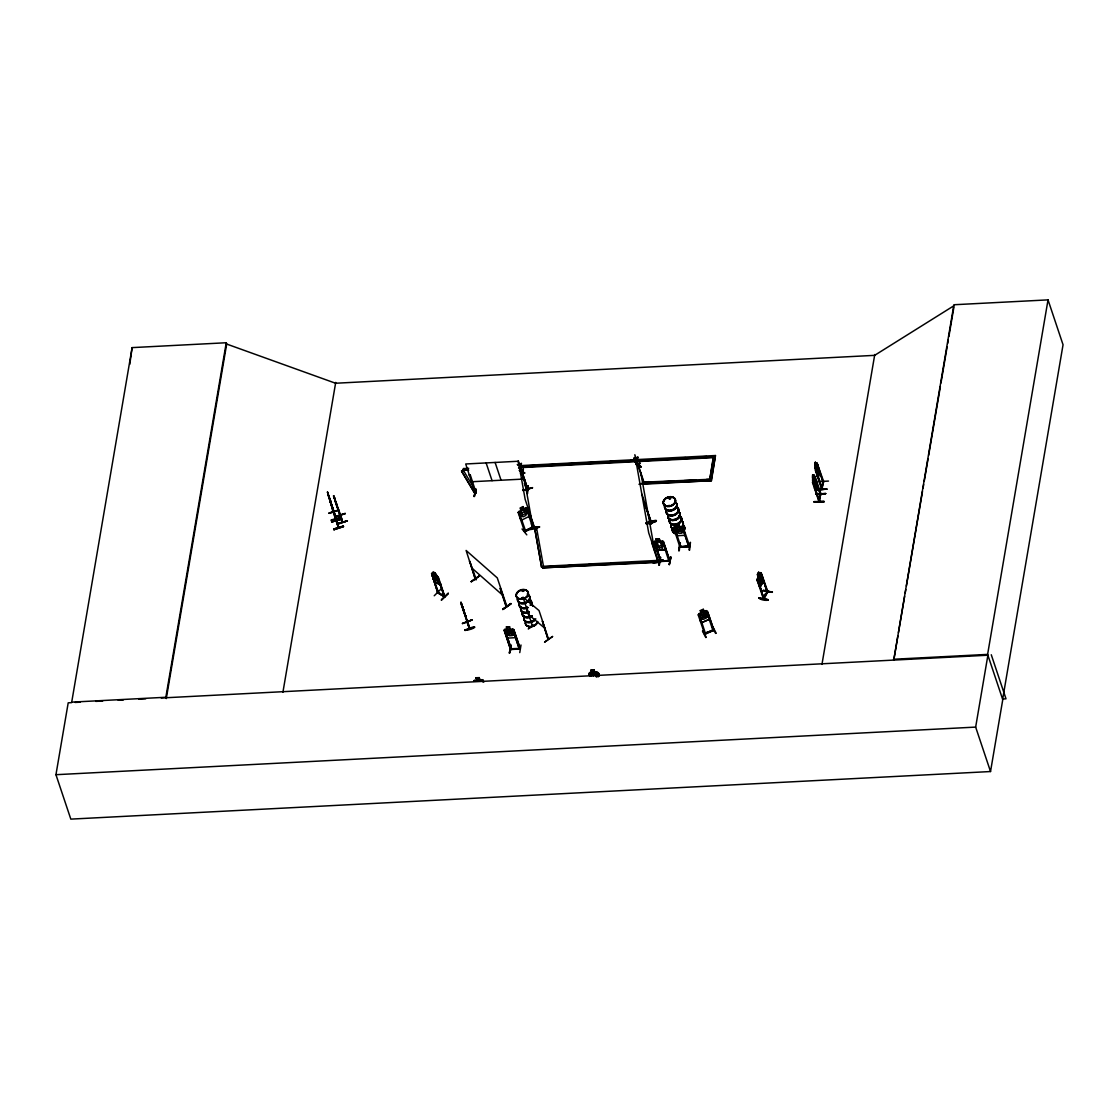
<?xml version="1.0" encoding="UTF-8"?>
<svg xmlns="http://www.w3.org/2000/svg" width="1119" height="1119" viewBox="0 0 1119 1119"><rect width="100%" height="100%" fill="white"/><g stroke="black" fill="none" stroke-linecap="round" stroke-linejoin="round"><path stroke-width="1.5" d="M521.104 598.609L522.167 598.343M521.44 598.036L522.139 598.567L521.132 598.525M522.839 591.433L522.153 590.636M523.86 590.916L523.077 590.3L522.993 591.405M669.05 505.368L668.658 506.166M668.561 505.928L669.232 505.508M670.183 498.445L669.47 498.151M814.758 464.693L815.401 462.189L815.513 468.847L822.311 488.485L821.5 488.611L823.36 482.009M819.108 501.004L819.374 500.277M812.548 482.611L819.024 501.774L820.451 493.493M821.598 487.926L822.115 489.227L823.136 480.974L823.64 482.303M823.542 481.128L821.738 489.185L815.247 470.106L816.394 462.665L823.164 482.373L817.388 463.937L823.71 481.716M520.195 518.307L521.93 519.985L528.769 516.6L528.951 513.971L526.951 508.04L525.748 507.732L518.139 512.502L524.741 531.903L525.133 530.56L533.609 527.427L526.993 508.096L525.776 507.886M814.198 501.592C844.425 501.214 793.525 503.06 823.948 501.284M814.282 501.941L823.976 501.983M816.912 489.744C847.321 487.646 796.21 491.479 826.717 489.101M816.968 489.381L826.759 489.129M519.538 513.453L518.74 513.873L519.538 513.453L525.734 531.441L524.391 530.966M533.497 527.441L533.441 526.671L524.475 530.952M709.32 616.891L709.11 619.464L701.949 622.514L709.068 619.394L709.18 616.849M527.189 489.507L526.545 490.206L528.056 490.01L521.79 471.099L523.356 469.197L522.419 471.77L524.657 473.099L522.349 471.365L523.356 469.197M534.518 527.189C534.728 528.28 533.623 525.175 534.742 527.776M650.908 522C650.643 519.048 651.146 522.447 651.02 521.188M651.342 522.923L651.16 523.65L650.866 522.279M651.034 523.021L641.677 493.269L634.837 454.72L644.53 484.023L643.831 482.653M658.294 561.304L648.698 532.826L641.858 494.276M444.047 595.574C447.726 599.071 434.396 591.126 438.382 592.287M437.753 592.888L432.004 574.816L438.69 592.972L437.655 592.874L444.719 596.931L438.047 578.733L438.69 579.11M438.592 592.972L437.431 592.231M438.298 578.523L444.579 596.945L438.047 578.733M654.741 541.456L653.916 542.239L657.594 550.198L665.162 549.751L665.441 547.429M685.178 533.008L684.898 535.316L677.345 535.707L675.526 533.511L673.68 527.664M763.382 581.432L762.976 578.481L763.382 581.432L760.123 587.139L756.962 579.936L758.15 576.747L757.325 574.537L758.668 572.103L759.479 574.453M767.634 591.14L763.494 598.973L757.017 579.88L760.416 572.634L767.606 592.371L760.976 572.732M654.671 541.386L663.469 541.568L669.875 560.983L661.049 560.745M656.769 541.176L656.042 538.98L659.259 538.798L659.986 540.981M662.84 549.807L659.259 538.798M657.594 550.198L665.176 549.667M662.182 540.841L663.469 541.568M548.044 639.173L542.379 621.143L548.016 639.089M470.218 474.722L469.295 475.043L470.218 474.722L476.107 492.836L475.141 492.822L465.714 463.979L517.999 461.266L527.399 490.15M473.994 496.528L475.771 488.877L474.442 496.402M474.386 496.458L475.617 488.835M475.337 492.85L474.96 491.912M475.113 492.192L475.841 491.199L474.26 492.57L476.037 491.745L463.252 470.05L463.504 468.567L468.721 468.288M476.009 492.808L476.107 492.024M526.364 489.702L527.636 488.597L528.014 489.94L518.307 460.748L525.147 499.298L534.686 528.084L541.652 567.305L543.554 566.829L536.407 527.049L534.504 527.525L541.652 567.305M528.21 485.814L527.539 493.703M528.322 486.094L526.979 493.437M655.105 543.708L654.223 543.764L655.105 543.708L660.937 561.57C662.084 559.472 658.252 561.976 661.049 561.486L655.147 543.442M660.196 557.584L658.923 565.249L660.602 557.514M659.371 565.123L660.56 557.234M663.833 543.219L662.938 543.261L663.833 543.219L669.847 561.025L660.168 561.528L653.804 542.142L654.755 541.372M660.266 561.57L660.783 560.535M668.812 561.081L668.686 560.073M669.666 560.339L668.616 560.129M669.4 564.605L670.477 556.702M669.288 564.661L671.036 556.982L669.232 564.312M897.872 635.998L893.759 660.098L953.892 304.746L1048.027 299.878L987.615 654.391L1002.764 699.655L990.525 771.537L70.819 819.122L55.95 774.698L68.203 702.816L71.644 702.634M132.112 347.617L71.714 702.131L165.85 697.263L166.283 698.564L226.681 344.051L226.248 342.75L132.112 347.617L129.79 364.346M165.85 697.263L226.248 342.75M282.911 692.283L335.714 382.404M463.504 468.567L463.448 470.595L461.671 471.421L474.26 492.57M482.121 679.653L483.394 680.464L482.121 679.653L473.757 680.87M474.624 680.114L473.743 680.953M476.708 680.016L476.121 677.806L479.1 677.736L479.841 679.918M479.184 677.652L475.981 677.736L476.834 680.072M479.911 679.848L479.198 677.568M482.96 682.086L483.856 682.044M510.67 649.538L504.137 630.053L510.488 649.538L520.279 648.992L513.691 629.591L505.005 629.214M505.508 631.676L504.627 631.731L505.508 631.676L511.453 649.524L505.55 631.41M506.347 627.004L509.579 626.752L510.208 629.102L512.068 629.661L513.439 633.746L512.418 635.578L509.411 635.732L507.229 634.067L505.858 629.983L507.215 629.172L506.361 626.92L509.579 626.752M506.082 635.998L507.914 638.124L515.481 637.648L515.733 635.508M512.488 628.906L513.789 629.563L520.321 648.726L519.37 649.118L513.383 631.004L514.264 630.962L513.383 631.004M510.963 645.201L509.746 653.09M511.033 645.509L509.299 653.202L511.019 645.187M511.285 648.544L510.278 648.894L511.411 648.978M519.454 648.698L510.656 649.202M520.069 649.048L519.23 648.097M519.762 652.615L521.006 644.992M542.869 567.823L543.121 566.34L657.776 560.409L657.72 562.437L542.869 567.823L657.524 561.878M543.065 568.368L543.121 566.34M589.615 672.491L597.098 672.099L598.385 672.827L599.35 675.848M590.958 670.197L594.175 670.029L590.958 670.197L591.811 672.533L590.454 673.26L591.378 675.988M594.902 672.211L596.679 672.939L598.05 677.023M706.355 479.478L709.796 479.31L644.264 482.135L644.012 483.618L711.446 480.694L644.208 484.163L638.012 465.378L635.816 464.049L638.082 465.77M644.194 484.107L644.264 482.135M657.72 562.437L657.972 560.955L654.489 561.137M689.486 546.645L679.918 547.135L673.554 527.636L674.435 526.811L683.205 527.147L689.696 546.59L680.548 546.478M674.981 529.007L674.058 529.315L674.981 529.007L680.995 547.037L679.793 546.128M676.519 526.699L675.792 524.517L678.995 524.349L679.737 526.531M675.512 533.595L677.345 535.707M678.981 524.433L679.639 526.699L681.499 527.259L682.87 531.343L681.849 533.176L678.841 533.329L676.645 531.665L675.289 527.581L676.645 526.769L675.792 524.517M681.905 526.503L681.919 526.42A6.322 4.56 -18.5 0 0 681.849 520.783M682.772 528.867L683.695 528.56L682.772 528.867L688.87 546.296M680.03 543.149L678.729 550.8L680.394 542.799M688.87 546.324L689.514 545.638L680.1 547.121M680.995 547.037L680.814 546.128M690.325 542.309L689.598 550.198M690.493 542.589L688.954 549.891M709.824 479.142L713.307 457.111L520.559 467.085M711.264 480.135L715.461 455.531L519.076 465.686M711.446 480.694L715.461 455.531M226.681 344.051L335.574 383.244L874.624 355.352L954.171 305.585M821.961 664.392L874.764 354.513L874.624 355.352M898.445 632.557L904.614 596.413M905.201 592.972L905.789 589.531M906.362 586.09L922.49 491.437M923.077 487.996L923.665 484.555M924.252 481.114L928.071 458.748M928.658 455.307L940.38 386.461M940.967 383.02L947.122 346.876M947.709 343.435L948.297 339.994M948.884 336.553L953.878 307.305M990.525 771.537L975.656 727.098L987.895 655.216L161.248 697.99M1002.638 699.291L1063.05 344.764L1048.027 299.878M522.041 528.979L526.797 534.854M704.508 633.606L712.705 630.039M699.599 615.856L698.76 616.205L699.599 615.856L705.599 633.969L705.543 633.158M714.006 630.333L707.362 611.03L706.089 610.582L698.983 613.618L698.2 614.918L704.76 634.277L705.418 632.934M702.872 630.85L706.257 637.34M814.184 485.436L815.038 485.94L815.233 480.597L812.618 474.694L812.828 481.352L819.556 501.018L818.814 501.116L820.675 494.514M812.716 474.694L812.59 481.044M812.576 477.869L812.646 475.631M815.261 465.364L815.345 463.126M813.457 477.044L813.821 475.169L812.52 482.667M815.01 464.623L815.15 468.497M813.247 483.226L819.36 501.76L820.786 493.479M815.933 470.721L822.115 489.143M815.038 476.428L821.052 494.15M815.387 489.716C817.066 467.406 817.024 493.927 814.604 488.527M818.073 477.212L819.318 471.449L816.94 462.651M817.192 475.939C819.304 480.527 819.598 469.742 818.898 468.511M815.961 494.248L825.808 493.591L816.031 493.815M820.437 493.563L820.283 494.248M819.052 501.69L818.996 500.277M815.947 494.108L825.78 493.577M828.494 481.072L818.632 481.604M758.122 576.719L757.689 578.663L763.829 599.113L758.234 580.593L757.871 581.265M481.282 680.842L480.359 680.632M467.238 622.626L467.183 621.227L469.938 628.64M763.228 598.231C764.781 599.322 762.333 595.504 767.27 592.049M763.676 598.413L763.564 597.728M764.193 598.455L763.284 598.329M766.935 591.643L767.354 590.972M757.927 580.537L763.955 598.987L767.83 591.755L761.577 573.921L767.102 592.455L767.914 591.713M475.155 578.607L476.26 579.544L475.323 579.166M476.26 579.544L469.714 561.248L475.365 579.334L466.105 550.45L497.284 577.908L506.907 606.526L506.04 605.323M506.026 606.246L506.627 606.736L506.641 605.799M758.976 597.924C778.32 600.008 761.899 602.12 758.99 597.84M524.699 531.609L525.58 531.175M532.392 526.923L533.245 526.434L532.518 527.371M532.658 527.455L532.588 527.133M533.553 527.399L524.951 531.833M333.56 511.271L333.602 512.25L331.686 506.417L333.686 512.012M333.364 510.46L335.77 518.936L335.784 517.593M332.301 509.425L338.442 527.902L336.343 520.936M337.029 521.454L336.525 520.139L338.791 527.79L330.021 500.361L332.357 508.586M338.008 526.476L338.386 527.818L338.4 526.559M521.972 591.014L523.72 591.028M669.428 498.263L669.12 498.64M670.155 498.389C671.316 496.486 670.952 499.871 669.274 498.668M444.033 596.595L444.747 596.021L443.949 595.602M767.858 591.783L767.662 591.042M823.43 481.66L823.122 481.058M820.689 494.164L820.479 494.976L814.254 475.155M650.712 521.23L650.838 521.86M651.16 523.566L651.062 522.853M658.07 560.717L657.566 560.115M705.194 632.948L713.894 630.053L704.718 633.955M705.585 633.927L704.634 633.955M713.684 629.41L712.649 629.857L713.027 630.752L707.012 612.68L707.851 612.331L713.838 630.403M713.908 630.361L704.928 634.207M520.615 463.56C518.027 468.651 523.342 459.405 520.461 465.924L522.699 467.266L520.391 465.518L521.398 463.35M520.125 465.966L519.412 468.106L518.545 467.91M522.573 469.393L521.706 472.288L524.657 473.099M636.319 459.084L633.858 458.203L636.389 459.475L637.886 457.181L636.949 459.741L639.187 461.084L636.879 459.349L637.886 457.181M636.389 459.475L637.089 457.377M633.858 458.203L636.054 459.531L635.102 462.133L636.613 459.797L639.103 460.692M635.9 461.923L636.613 459.797M635.886 464.455L638.348 465.322L639.83 463.028L638.907 465.588L641.131 466.931L638.823 465.196L639.83 463.028M638.348 465.322L639.047 463.224M635.102 462.133L636.054 459.531M595.056 675.666C598.078 672.897 594.567 671.834 594.259 675.205L590.846 673.344L593.727 675.75M758.22 576.733L757.493 574.551L758.752 572.271M759.493 574.299L760.416 572.634M760.123 587.013L763.228 581.404M763.102 590.412L772.446 592.105L763.452 590.37M518.964 511.271L518.139 512.502M698.312 614.904L699.025 613.688M669.274 497.857L669.246 498.78M466.847 621.437L469.546 628.864L461.182 602.847M469.868 628.64L460.93 602.022L463.448 610.023L462.734 607.687M511.341 648.796L511.453 649.524M520.027 648.391L511.453 648.726M333.56 511.439L334.343 512.6L327.517 492.024L329.741 499.62M336.973 521.454L327.853 494.22L329.378 498.221M816.045 464.539L816.548 464.007L818.227 471.085L817.737 473.435L816.87 472.931M527.315 488.765L527.65 489.842M534.56 527.259C534.267 529.525 533.735 524.811 534.281 527.986L528.294 509.537M644.516 483.94L644.25 482.597L643.873 483.408M651.244 521.846L644.824 503.508M504.123 630.123L505.075 629.284M673.54 527.72L674.505 526.881M437.879 592.552L431.556 573.376L438.242 593.182M433.543 574.033L432.116 573.082L438.452 577.544L444.886 596.623M432.647 575.194L431.766 575.04M433.724 574.075L432.801 574.131L434.172 578.215L438.088 581.908L438.662 580.845L437.291 576.761L435.892 575.348C436.48 572.928 430.647 569.753 433.64 574.145M433.445 579.306L434.969 581.95L440.494 585.083L440.396 583.279L440.494 585.083L435.081 581.838L433.599 579.278M437.445 576.327L435.207 573.138M434.228 595.77L440.83 589.223M438.27 592.776L437.879 591.923M444.005 596.511L444.663 595.979L438.508 592.552M448.173 593.252L441.376 600.022L448.229 593.308M441.376 600.022L448.327 593.602M763.242 590.65L772.264 592.371M523.202 591.042L522.335 590.482M476.093 492.794L475.239 492.808M527.483 490.136L526.727 490.192M669.526 560.367L661.105 561.151M688.661 546.38L682.814 528.602M702.466 631.06L705.837 637.578M336.148 502.99L336.357 503.69L333.546 495.787L340.47 516.167M532.35 625.087C537.078 623.101 520.811 634.263 532.714 625.521M552.548 636.473L544.575 642.152L552.576 636.529M470.246 561.71L469.434 561.444M475.995 578.803L475.141 578.691M471.169 581.614L479.31 575.865L471.183 581.6M471.393 581.782L479.352 576.103M500.095 588.44L506.012 606.33M502.711 609.142C528.042 592.217 486.289 621.367 510.67 603.491M510.768 603.784L502.809 609.407M713.628 629.759L712.901 630.053M656.909 541.232L655.538 542.058L656.909 546.142L659.105 547.792L662.098 547.625L663.133 545.778L661.763 541.694L659.916 541.064M475.477 680.8L476.848 679.988M670.239 498.612L670.295 497.605M759.381 574.439L760.291 573.949L761.577 580.999L760.319 583.279L759.06 582.747M526.671 509.788L527.622 509.593L526.671 509.788L532.882 527.762M531.455 524.154L535.358 528.783M524.685 531.637L533.162 526.503M518.81 514.544L527.636 510.096M461.671 471.421L463.252 470.05L468.469 469.77M700.228 610.582L703.278 609.282L703.935 611.589L705.697 611.659L707.068 615.744L706.131 618.15L703.278 619.366L701.165 618.261L699.809 614.177L701.081 612.806L700.27 610.652M707.977 612.555L707.012 612.68M712.789 626.696L716.16 633.214M670.127 497.493L669.652 498.64M522.545 590.356L523.286 590.245M469.476 628.78L461.154 604.288L461.825 605.141M464.637 612.988L461.741 604.274M462.371 606.498L463.126 608.316M462.972 608.624L464.091 611.547M463.895 610.904C461.965 607.757 467.798 620.709 465.406 615.394M462.399 623.451L471.98 620.122M464.791 630.095C481.296 622.933 474.078 630.165 464.819 630.179M328.161 494.346L327.405 492.052M334.399 497.703L340.889 516.083M330.748 501.508L329.685 498.584L332.231 506.949M334.945 500.277L335.532 502.151M335.378 501.76L335.686 501.844M331.993 507.187L329.685 500.459M335.826 502.319L336.763 505.201M331.434 505.494L332.119 507.341M336.218 503.942L342.708 522.307L340.596 514.768L342.358 522.349M331.811 505.452L332.329 506.921M336.399 504.571L336.553 503.83M331.881 507.061L329.895 499.158M337.952 509.187L338.442 510.572M328.986 513.02L338.679 509.97L329.112 513.383M329.07 513.243L338.749 510.222M334.847 515.915L332.511 508.124M335.616 516.726L345.281 513.691M331.042 520.041L340.722 517.048M341.407 519.328L331.602 521.958L341.295 518.936M341.365 519.174L331.616 521.944M337.602 523.58L347.38 520.853L337.812 524.251M337.7 523.874L347.38 520.853L337.588 523.51M343.323 525.972L333.672 529.035L343.449 526.336L333.896 529.735L343.547 526.685M517.37 464.385L522.699 467.266M520.685 463.951L521.468 463.756M521.888 467.057L522.629 466.861M519.328 470.232L523.916 473.295M522.643 469.798L523.426 469.602M523.832 472.889L524.573 472.708M637.173 457.783L637.956 457.573M522.741 490.402L532.546 487.884M635.033 461.727L635.816 461.532M522.783 490.542L532.49 487.618L522.699 490.136M636.683 460.203L639.187 461.084M635.816 464.049L638.278 464.931M639.131 463.63L639.914 463.42M638.11 465.602L638.236 466.259M638.557 465.644L641.061 466.525M638.641 466.036L641.131 466.931M639.229 484.093L648.992 481.618M639.271 484.373L649.076 481.855M539.526 527.133C522.209 532.798 530.882 526.601 539.498 527.063M644.95 504.151L645.173 503.424M645.131 505.159L651.552 523.566M645.593 505.718L651.216 523.664M646.069 522.867C667.889 515.845 648.754 526.462 646.083 522.923M656.056 521.09L646.25 523.566M646.292 523.93L656.098 521.412M651.845 543.065L657.916 561.486L657.902 560.018M662.882 559.892C644.964 563.221 655.566 564.535 662.896 559.976M657.832 561.5L662.994 560.255L653.188 562.731M541.47 566.76L543.554 566.829M475.393 492.458L476.134 492.472M679.681 546.45L680.744 546.436L679.932 546.128M475.379 578.327L475.771 579.684M656.154 539.134L659.161 538.952M657.147 541.974L660.154 541.792M658.518 546.044L661.525 545.862M532.28 625.563L523.007 597.168L539.036 610.568L548.436 638.893M475.169 491.856L476.051 491.842M527.553 489.842L526.573 489.157M660.21 561.262L669.917 560.717M1002.694 698.997L1006.009 698.816L991.266 654.755M463.7 469.113L467.169 468.945M522.727 466.063L534.882 465.434M543.568 464.986L555.723 464.357M566.144 463.812L576.565 463.28M586.985 462.734L599.141 462.105M609.547 461.574L619.968 461.028M630.389 460.496L642.544 459.867M652.964 459.322L663.385 458.79M673.806 458.244L685.961 457.615M696.368 457.084L706.788 456.538M468.651 470.33L463.252 470.05M519.006 467.728L713.488 457.657M471.672 481.743L522.307 479.128M644.46 482.681L653.048 482.247M663.371 481.702L673.68 481.17M684.003 480.638L696.046 480.023M675.904 524.671L678.911 524.503M680.03 543.177L679.275 550.772M688.647 545.68L689.43 545.68M680.044 546.827L689.654 546.254M545.051 566.801L557.206 566.172M567.627 565.627L578.061 565.095M588.482 564.549L600.637 563.92M611.058 563.389L621.493 562.843M631.913 562.311L642.334 561.766M510.614 649.23L520.195 648.712M597.056 672.253L594.818 672.379L594.175 670.029M477.086 680.716L480.093 680.562M893.48 659.259L987.615 654.391M75.085 702.452L80.26 702.186M95.772 701.389L102.668 701.026M118.166 700.228L123.342 699.962M138.854 699.151L145.75 698.802M55.95 774.698L975.656 727.098M816.394 462.665L816.143 464.525L815.303 462.189M817.178 476.023L818.087 477.337M523.678 508.865L525.384 508.851L526.755 512.936L525.874 515.425L523.132 516.81L521.076 515.817L519.706 511.733L520.853 510.306M760.319 572.732L761.074 572.746M668.91 561.067L662.98 543.009M657.874 561.556L657.496 560.283M759.032 585.824L760.221 587.027M335.728 517.412L336.218 518.796L333.994 511.299M651.188 522.125L651.538 523.496M477.016 680.911L476.023 681.107M479.855 679.834L481.702 680.478M633.927 458.608L636.124 459.937M517.454 464.777L519.58 465.7M519.398 470.623L521.608 471.952L520.503 473.743M520.195 466.371L521.958 467.448M506.431 606.68L500.361 588.244M528.951 614.932L544.981 628.346M472.05 568.228L503.228 595.686M520.139 518.433L521.832 520.027M701.949 622.514L700.172 620.793M506.096 635.914L507.914 638.124M437.431 576.383L438.382 577.53M535.819 530.154L531.385 523.776L535.721 530.266M525.734 531.385L525.133 530.56M814.492 488.541L815.401 489.856M523.748 508.739L523.021 506.557L520.083 508.054L520.978 510.32M342.232 522.307L333.546 495.787M461.476 470.875L474.064 492.024M712.146 626.542L715.642 633.438M330.762 502.515C332.273 507.173 326.398 490.024 331.056 502.753M335.994 502.851L337.309 506.963L335.42 501.536M332.021 506.767L333.098 509.872M463.322 609.17L463.993 611.072M814.128 475.267L820.507 494.906L820.255 494.234M713.74 456.174L709.544 480.792M703.278 609.282L703.963 611.659M656.042 538.98L659.832 549.988M598.287 672.869L599.252 675.862M596.441 677.107L595.07 673.023L592.063 673.176L592.972 675.904M591.098 670.267L591.825 672.449L588.72 673.4L589.811 676.338M522.083 473.897L527.399 490.192M524.363 483.016L526.713 490.234M522.937 506.683L523.72 508.935M495.102 462.455L501.06 480.233M486.122 462.916L492.066 480.694M526.895 608.19L530.014 617.52M526.35 608.163L529.469 617.506M513.341 631.27L519.286 649.048M438.368 592.217L438.662 593.014M328.077 494.346L336.176 518.67M333.658 528.993L333.896 529.735M465.378 615.31L465.882 616.877M333.798 529.413L343.463 526.392M335.588 501.788L338.344 510.6M329.559 498.011L330.483 500.92M334.735 497.605L334.581 498.333L333.644 495.745M335.924 502.935L336.553 505.075M640.781 472.498L647.621 511.047M647.803 512.04L654.643 550.59M524.251 478.526L531.091 517.076M530.364 600.357A6.322 4.56 -18.5 0 1 531.161 604.875M527.818 607.911A6.322 4.56 -18.5 0 1 521.104 607.911A6.322 4.56 -18.5 0 1 519.762 603.015M530.336 600.022A6.406 4.616 -18.5 0 1 531.147 604.596M527.748 607.673A6.406 4.616 -18.5 0 1 520.936 607.673A6.406 4.616 -18.5 0 1 519.594 602.721M528.686 595.126A6.406 4.616 -18.5 0 1 527.525 601.938M526.112 602.777A6.406 4.616 -18.5 0 1 517.524 599.085M530.084 599.546A6.322 4.56 -18.5 0 1 530.07 605.225M527.539 607.085A6.322 4.56 -18.5 0 1 520.825 607.085A6.322 4.56 -18.5 0 1 519.496 602.204M528.714 595.462A6.322 4.56 -18.5 0 1 527.567 602.176M526.182 603.001A6.322 4.56 -18.5 0 1 517.705 600.581M530.252 599.77A6.406 4.616 -18.5 0 1 531.063 604.344M527.664 607.421A6.406 4.616 -18.5 0 1 520.853 607.421A6.406 4.616 -18.5 0 1 519.51 602.47M527.455 594.175A6.406 4.616 -18.5 0 1 527.441 601.686M526.028 602.512A6.406 4.616 -18.5 0 1 517.44 598.833M527.301 593.951A6.322 4.56 -18.5 0 1 527.301 601.351M525.902 602.176A6.322 4.56 -18.5 0 1 517.426 598.539M529.189 612.009A6.322 4.56 -18.5 0 1 520.727 608.372M530.602 603.784A6.322 4.56 -18.5 0 1 532.532 605.407M525.398 622.332A6.322 4.56 -18.5 0 0 530.7 626.766A6.322 4.56 -18.5 0 0 537.624 621.702L537.679 621.702A6.322 4.56 -18.5 0 1 531.511 626.71A6.322 4.56 -18.5 0 1 525.398 623.563M520.894 608.806A6.294 4.532 -18.5 0 0 529.329 612.443A6.28 4.532 -18.5 0 1 520.908 610.037M534.756 619.199A6.322 4.56 -18.5 0 1 526.769 621.618A6.322 4.56 -18.5 0 1 524.168 616.177M532.252 616.163A6.322 4.56 -18.5 0 1 524.741 617.296A6.322 4.56 -18.5 0 1 522.797 612.093M530.574 616.149A6.322 4.56 -18.5 0 1 522.111 612.513M534.924 619.52A6.406 4.616 -18.5 0 1 526.825 621.968A6.406 4.616 -18.5 0 1 524.182 616.443M532.21 615.912A6.406 4.616 -18.5 0 1 525.273 617.31A6.406 4.616 -18.5 0 1 522.209 613.058M537.498 621.437A6.28 4.532 -18.5 0 1 530.616 626.472A6.28 4.532 -18.5 0 1 525.343 622.066M535.833 618.849A6.322 4.56 -18.5 0 1 527.776 622.598A6.322 4.56 -18.5 0 1 524.447 617.003M535.008 619.772A6.406 4.616 -18.5 0 1 526.909 622.22A6.406 4.616 -18.5 0 1 524.265 616.709M532.126 615.66A6.406 4.616 -18.5 0 1 525.189 617.059A6.406 4.616 -18.5 0 1 522.125 612.806M677.443 507.62A6.322 4.56 -18.5 0 1 674.142 515.481A6.322 4.56 -18.5 0 1 666.434 511.523M677.415 507.285A6.406 4.616 -18.5 0 1 674.072 515.258A6.406 4.616 -18.5 0 1 666.253 511.243M678.841 511.789A6.322 4.56 -18.5 0 1 675.54 519.636A6.322 4.56 -18.5 0 1 667.833 515.677M667.735 515.341A6.294 4.532 -18.5 0 0 675.414 519.286A6.294 4.532 -18.5 0 0 678.701 511.467A6.28 4.532 -18.5 0 1 675.414 519.286A6.28 4.532 -18.5 0 1 667.763 515.355M675.778 502.389A6.406 4.616 -18.5 0 1 671.624 510.586A6.406 4.616 -18.5 0 1 665.036 505.089M677.177 506.809A6.322 4.56 -18.5 0 1 673.862 514.656A6.322 4.56 -18.5 0 1 666.169 510.698M675.806 502.725A6.322 4.56 -18.5 0 1 671.708 510.81A6.322 4.56 -18.5 0 1 665.218 505.382M677.331 507.033A6.406 4.616 -18.5 0 1 673.988 515.006A6.406 4.616 -18.5 0 1 666.169 510.991M675.694 502.137A6.406 4.616 -18.5 0 1 671.54 510.334A6.406 4.616 -18.5 0 1 664.952 504.837M675.526 501.899A6.322 4.56 -18.5 0 1 672.225 509.746A6.322 4.56 -18.5 0 1 664.518 505.802M682.128 521.608A6.322 4.56 -18.5 0 1 682.114 527.287M674.869 529.86A6.322 4.56 -18.5 0 1 671.12 525.496M682.1 521.272A6.406 4.616 -18.5 0 1 682.086 527.035M674.743 529.637A6.406 4.616 -18.5 0 1 670.938 525.217M683.499 525.72A6.322 4.56 -18.5 0 1 683.499 531.413M676.24 533.973A6.322 4.56 -18.5 0 1 672.911 528.378M683.387 525.44A6.294 4.532 -18.5 0 1 683.373 531.105A6.336 4.56 -18.5 0 0 683.457 525.538M678.953 512.194A6.294 4.532 -18.5 0 1 674.869 520.251A6.294 4.532 -18.5 0 1 668.407 514.838A6.28 4.532 -18.5 0 0 674.869 520.251A6.28 4.532 -18.5 0 0 678.939 512.208M676.184 533.819A6.336 4.56 -18.5 0 1 672.841 528.21M678.897 511.929A6.336 4.56 -18.5 0 1 675.582 519.789A6.336 4.56 -18.5 0 1 667.861 515.831M681.275 517.314A6.406 4.616 -18.5 0 1 675.484 524.727A6.406 4.616 -18.5 0 1 669.721 519.062M679.303 515.663A6.406 4.616 -18.5 0 1 680.45 516.363M674.589 529.035A6.322 4.56 -18.5 0 1 670.841 524.685M681.289 517.635A6.322 4.56 -18.5 0 1 675.582 524.951A6.322 4.56 -18.5 0 1 669.889 519.356M679.345 516.013A6.322 4.56 -18.5 0 1 680.478 516.698M682.017 521.02A6.406 4.616 -18.5 0 1 682.003 526.783M674.645 529.385A6.406 4.616 -18.5 0 1 670.854 524.965M681.191 517.062A6.406 4.616 -18.5 0 1 675.4 524.475A6.406 4.616 -18.5 0 1 669.638 518.81M679.219 515.411A6.406 4.616 -18.5 0 1 680.366 516.111M680.212 515.873A6.322 4.56 -18.5 0 1 676.114 523.972A6.322 4.56 -18.5 0 1 669.624 518.531M683.373 525.454A6.28 4.532 -18.5 0 1 684.171 529.93M438.648 581.754L435.934 578.509C435.99 581.223 433.347 579.013 435.319 577.768L432.997 574.397L435.641 577.558C435.655 574.942 438.144 577.18 436.27 578.313L438.648 581.754M760.123 579.306L759.661 583.545L759.689 579.334C757.115 579.628 758.095 576.117 759.815 578.299L760.249 574.285L760.249 578.313C762.976 578.047 761.871 581.586 760.123 579.306M813.779 477.505L814.156 480.904L813.219 480.233L813.037 481.03L814.212 481.953L814.73 486.206L814.478 481.911L815.471 482.667L815.653 481.869L814.436 480.904L813.779 477.505M816.464 465L816.856 468.385L815.905 467.728L815.723 468.511L816.898 469.448L817.416 473.687L817.164 469.407L818.171 470.162L818.339 469.365L817.122 468.399L816.492 464.861M707.152 616.905L706.075 617.366L703.781 615.996L701.865 619.241L703.026 615.8L700.242 614.107L703.515 615.002L705.348 611.925L704.271 615.24L707.152 616.905M513.439 634.809L509.928 632.92L507.872 635.186L509.131 632.487L506.25 630.151L509.649 631.941L511.635 629.801L510.46 632.403L513.439 634.809M682.87 532.406L679.359 530.504L677.289 532.77L678.562 530.07L675.68 527.748L679.079 529.525L681.051 527.385L679.876 529.986L682.87 532.406M520.727 472.12L521.608 472.064L520.727 472.12M589.279 674.729L590.161 674.687L589.279 674.729M597.994 674.281L598.875 674.239L597.994 674.281M813.597 477.771L813.093 480.107L814.464 484.191L814.954 481.855L813.597 477.771M816.283 465.266L815.779 467.602L817.15 471.686L817.653 469.337L816.283 465.266M759.06 598.217L768.054 599.966L759.06 598.217M338.847 527.692L338.428 526.392L338.847 527.622M758.542 573.026L757.983 575.208L758.542 573.026M759.619 575.166L758.36 577.446L759.731 581.53L760.99 579.25L759.619 575.166M522.573 507.299L521.062 508.921L522.573 507.299M523.916 509.593L521.174 510.991L522.545 515.062L525.287 513.677L523.916 509.593M702.816 609.981L701.235 611.492L702.816 609.981M704.173 612.317L701.333 613.534L702.69 617.618L705.543 616.401L704.173 612.317M471.882 619.87L462.455 623.591L471.896 619.884M474.484 627.102L464.917 630.473L474.498 627.144M332.413 507.508L333.266 510.502L332.413 507.508M345.212 513.439L335.532 516.46L345.212 513.439M340.931 517.691L331.266 520.741L340.945 517.747M539.428 526.699L529.665 529.301L539.428 526.699M655.958 520.657L646.195 523.272L655.972 520.713M658.769 539.274L656.825 539.386L659.007 540.001L658.769 539.274M678.506 524.811L676.575 524.923L678.743 525.552L678.506 524.811M679.89 527.343L676.897 527.497L678.254 531.581L681.261 531.427L679.89 527.343M509.075 627.227L507.145 627.325L509.327 627.955L509.075 627.227M510.46 629.745L507.466 629.899L508.837 633.983L511.831 633.83L510.46 629.745M593.685 670.505L591.755 670.603L593.923 671.232L593.685 670.505M478.708 678.044L476.778 678.142L478.946 678.771L478.708 678.044M434.885 573.306L433.501 572.48L435.137 574.033L434.885 573.306M436.13 576.089L433.962 574.802L435.333 578.887L437.501 580.16L436.13 576.089M519.817 598.805A6.322 4.56 -18.5 0 0 528.294 592.594A6.322 4.56 -18.5 0 0 518.433 590.986A6.322 4.56 -18.5 0 0 519.817 598.805M522.405 611.729A6.294 4.532 -18.5 0 0 529.091 611.729A6.28 4.532 -18.5 0 1 522.405 611.715A6.294 4.532 -18.5 0 1 521.076 606.862A6.28 4.532 -18.5 0 0 522.405 611.715M532.84 606.26A6.294 4.532 -18.5 0 0 530.49 603.533A6.28 4.532 -18.5 0 1 532.826 606.246M519.957 599.169A6.294 4.532 -18.5 0 0 528.392 592.986A6.294 4.532 -18.5 0 0 518.573 591.391A6.294 4.532 -18.5 0 0 519.957 599.169A6.28 4.532 -18.5 0 0 528.392 593A6.28 4.532 -18.5 0 0 518.587 591.405A6.28 4.532 -18.5 0 0 519.957 599.169M532.658 605.855A6.294 4.532 -18.5 0 0 530.728 604.246A6.28 4.532 -18.5 0 1 532.658 605.869M666.896 506.068A6.322 4.56 -18.5 0 0 675.386 499.857A6.322 4.56 -18.5 0 0 665.511 498.249A6.322 4.56 -18.5 0 0 666.896 506.068M667.05 506.445A6.294 4.532 -18.5 0 0 675.498 500.263A6.28 4.532 -18.5 0 0 665.679 498.668A6.294 4.532 -18.5 0 0 667.05 506.445M675.498 500.263A6.294 4.532 -18.5 0 0 665.665 498.668A6.28 4.532 -18.5 0 0 667.05 506.431A6.28 4.532 -18.5 0 0 675.484 500.263M666.938 506.208A6.336 4.56 -18.5 0 0 675.442 499.997A6.336 4.56 -18.5 0 0 665.553 498.389A6.336 4.56 -18.5 0 0 666.938 506.208M672.421 529.329A6.294 4.532 -18.5 0 0 676.156 533.665A6.28 4.532 -18.5 0 1 672.435 529.329"/></g></svg>
